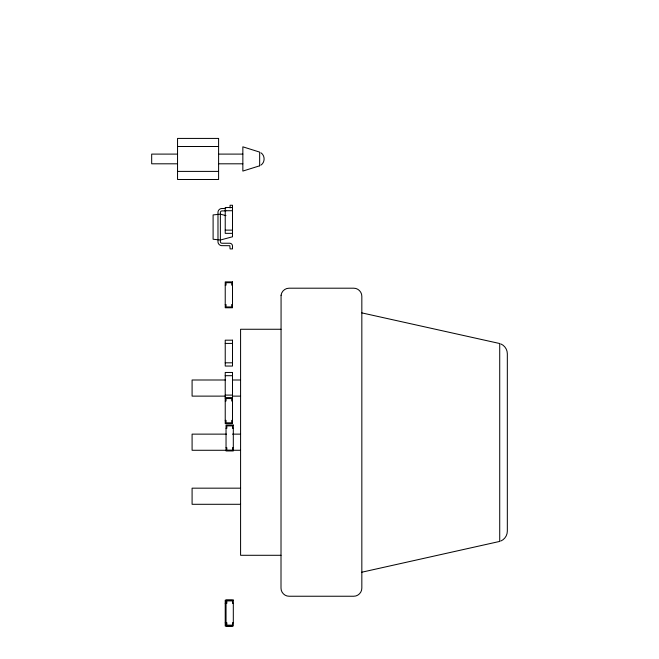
<?xml version="1.0" encoding="UTF-8"?>
<svg xmlns="http://www.w3.org/2000/svg" width="659" height="659" viewBox="0 0 659 659"><rect width="100%" height="100%" fill="white"/><g stroke="black" fill="none" stroke-linecap="round" stroke-linejoin="round"><path stroke-width="0.99" d="M260.931 165.112C265.182 162.386 265.182 155.516 260.931 152.789M500.791 541.023C504.695 539.4 507.364 535.33 507.331 531.105L507.331 353.784C507.364 349.575 504.679 345.522 500.791 343.916M361.832 572.21L499.72 541.418L499.72 343.528L361.832 312.885M177.543 146.504L218.599 146.504M177.543 154.099L151.677 154.099L151.677 163.803L177.543 163.803M218.599 154.099L242.85 154.099M218.599 163.803L242.85 163.803M177.543 171.398L218.599 171.398M232.503 207.486L225.23 207.486L225.23 233.352L232.503 233.352M225.757 208.491L221.465 208.516A4.045 4.045 0 0 0 217.981 212L217.981 242.158A4.045 4.045 0 0 0 221.465 245.642L229.826 245.708L230.082 248.904L232.503 248.904L232.503 246.079A2.825 2.825 0 0 0 229.678 243.245L221.992 243.245A1.615 1.615 0 0 1 220.378 241.631L220.378 212.536A1.615 1.615 0 0 1 221.992 210.913L225.839 210.913M225.23 210.723L232.503 210.723M225.23 230.123L232.503 230.123M225.23 285.125L226.037 285.125L226.037 282.703L231.696 282.703L231.696 285.125L232.503 285.125M225.23 304.524L226.037 304.524L226.037 306.954L231.696 306.954L231.696 304.524L232.503 304.524M281.006 329.261L240.584 329.261L240.584 555.29L281.006 555.29M225.23 343.413L232.503 343.413M225.23 362.812L232.503 362.812M225.23 375.696L232.503 375.696M225.427 379.996L192.09 379.996L192.09 396.125L225.427 396.125M232.503 379.996L240.584 379.996M225.23 395.095L232.503 395.095M232.503 396.125L240.584 396.125M225.23 397.756L232.503 397.756M225.23 398.324L232.503 398.324M225.23 400.993L226.037 400.993L226.037 398.563L231.696 398.563L231.696 400.993L232.503 400.993M225.23 420.393L226.037 420.393L226.037 422.814L231.696 422.814L231.696 420.393L232.503 420.393M226.037 428.309L226.844 428.309L226.844 425.887L232.503 425.887L232.503 428.309L233.311 428.309M226.441 434.133L192.09 434.133L192.09 450.278L226.441 450.278M232.503 434.133L240.584 434.133M226.037 447.708L226.844 447.708L226.844 450.138L232.503 450.138L232.503 447.708L233.311 447.708M232.503 450.278L240.584 450.27M240.584 488.171L192.09 488.171L192.09 504.3L240.584 504.292M232.503 600.184L225.23 600.184L225.23 626.05L232.503 626.05M225.23 603.413L226.844 603.323L226.844 600.901L232.503 600.901L232.503 603.323L233.311 603.323M226.037 622.722L226.844 622.722L226.844 625.152L232.503 625.152L232.503 622.722L233.311 622.722M225.23 622.813L226.037 622.813M225.979 215.641L220.378 214.15L213.104 214.925L213.104 239.242L220.378 240.016L232.503 236.779L232.503 205.254L230.082 205.254L230.082 208.005M232.503 208.087A2.825 2.825 0 0 1 232.289 209.167M281.072 295.248L281.006 588.133C280.907 592.457 284.754 596.329 289.087 596.238L353.751 596.238C358.076 596.329 361.923 592.457 361.832 588.133L361.832 296.303C361.923 291.978 358.076 288.107 353.751 288.197L289.087 288.197C285.141 288.131 281.525 291.327 281.072 295.248M259.662 165.813L242.85 171.076L242.85 146.825L259.662 152.097L259.662 165.813M218.599 138.423L177.543 138.423L177.543 179.487L218.599 179.487L218.599 138.423M232.503 281.895L225.23 281.895L225.23 307.761L232.503 307.761L232.503 281.895M232.503 340.184L225.23 340.184L225.23 366.05L232.503 366.05L232.503 340.184M232.503 372.459L225.23 372.459L225.23 423.622L232.503 423.622L232.503 372.459M233.311 425.08L226.037 425.08L226.037 450.945L233.311 450.945L233.311 425.08M233.311 600.094L226.037 600.094L226.037 625.959L233.311 625.959L233.311 600.094"/></g></svg>
